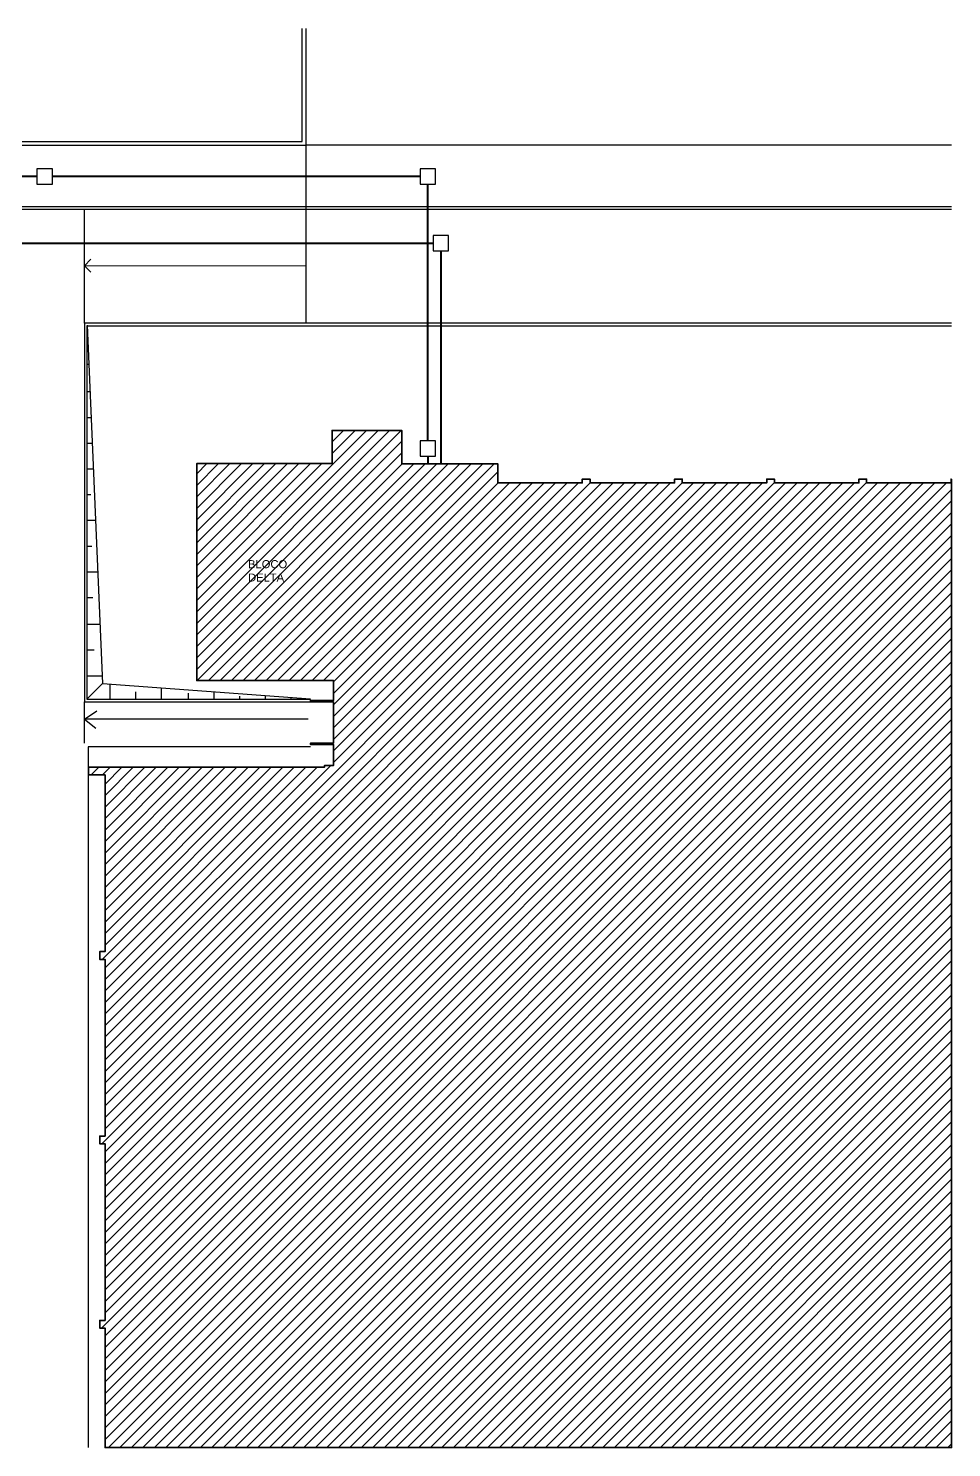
# Model space of a CAD drawing. Header units: millimetres. Extents: x 340455 to 340556, y 7380652 to 7380707.
# Drawn here: x 340520.2 to 340556.2, y 7380651.6 to 7380707.1 of the extents above; entities that cross this region are included whole.
import ezdxf

# ---------------------------------------------------------------- set-up
doc = ezdxf.new("R2010")
doc.units = ezdxf.units.MM
for name, color, linetype, lineweight in [('Anotações', 14, 'Continuous', 5), ('Cortado', 7, 'Continuous', 35), ('Hachuras', 8, 'Continuous', 5)]:
    doc.layers.add(name, color=color, linetype=linetype, lineweight=lineweight)
doc.layers.add('Elétrica', color=84, linetype='Continuous', lineweight=40, true_color=0x23a40e)
doc.layers.add('Lógica', color=32, linetype='Continuous', lineweight=40, true_color=0xf2650d)
doc.styles.get("Standard").update_dxf_attribs({"font": 'arial.ttf'})

msp = doc.modelspace()

# ---------------------------------------------------------------- hatches: boundary and pattern name
at = {"layer": 'Hachuras', "ltscale": 5}
h = msp.add_hatch(dxfattribs=at)
h.set_pattern_fill('ANSI31', color=256, scale=0.1, style=0)
h.set_pattern_definition([(45, (0, 0), (-0.224506403027, 0.224506403027), [])])
h.paths.add_polyline_path([(340556.207, 7380689.458), (340556.207, 7380651.642), (340523.149, 7380651.642), (340523.149, 7380656.308), (340522.944, 7380656.308), (340522.944, 7380656.608), (340523.149, 7380656.608), (340523.149, 7380663.508), (340522.944, 7380663.508), (340522.944, 7380663.808), (340523.149, 7380663.808), (340523.149, 7380670.708), (340522.944, 7380670.708), (340522.944, 7380671.008), (340523.149, 7380671.008), (340523.149, 7380677.908), (340522.497, 7380677.908), (340522.497, 7380678.208), (340531.716, 7380678.208), (340531.719, 7380678.283), (340532.072, 7380678.283), (340532.072, 7380679.093), (340531.172, 7380679.093), (340531.172, 7380679.149), (340532.072, 7380679.149), (340532.072, 7380680.76), (340531.172, 7380680.76), (340531.172, 7380680.81), (340532.072, 7380680.815), (340532.072, 7380681.595), (340526.726, 7380681.595), (340526.726, 7380690.065), (340532.016, 7380690.065), (340532.016, 7380691.36), (340534.736, 7380691.36), (340534.736, 7380690.055), (340538.486, 7380690.058), (340538.486, 7380689.308), (340541.786, 7380689.308), (340541.786, 7380689.461), (340542.086, 7380689.458), (340542.086, 7380689.308), (340545.386, 7380689.308), (340545.386, 7380689.458), (340545.686, 7380689.458), (340545.686, 7380689.308), (340548.986, 7380689.308), (340548.986, 7380689.458), (340549.286, 7380689.458), (340549.286, 7380689.308), (340552.586, 7380689.308), (340552.586, 7380689.458), (340552.886, 7380689.458), (340552.886, 7380689.308), (340556.186, 7380689.308), (340556.186, 7380689.458)])

# ---------------------------------------------------------------- linework, layer by layer
for p, q in [((340530.85, 7380702.639), (340530.85, 7380707.059)), ((340530.99, 7380707.059), (340530.99, 7380702.5)), ((340514.426, 7380702.639), (340530.85, 7380702.639)), ((340487.937, 7380702.5), (340530.99, 7380702.5)), ((340530.99, 7380702.5), (340530.99, 7380695.588)), ((340556.207, 7380702.5), (340530.99, 7380702.5)), ((340456.911, 7380700), (340556.207, 7380700)), ((340522.344, 7380695.55), (340522.344, 7380699.997)), ((340522.344, 7380697.793), (340522.592, 7380698.051)), ((340522.344, 7380697.793), (340530.99, 7380697.794)), ((340522.344, 7380697.793), (340522.592, 7380697.536)), ((340556.207, 7380695.55), (340522.344, 7380695.55)), ((340522.445, 7380694.949), (340522.467, 7380694.949)), ((340522.445, 7380693.944), (340522.51, 7380693.944)), ((340522.445, 7380692.875), (340522.556, 7380692.875)), ((340522.445, 7380691.87), (340522.599, 7380691.87)), ((340522.445, 7380690.865), (340522.642, 7380690.865)), ((340522.445, 7380689.86), (340522.685, 7380689.86)), ((340522.445, 7380688.855), (340522.587, 7380688.855)), ((340522.445, 7380687.85), (340522.772, 7380687.85)), ((340522.445, 7380686.845), (340522.63, 7380686.845)), ((340522.445, 7380685.84), (340522.858, 7380685.84)), ((340522.445, 7380684.835), (340522.673, 7380684.835)), ((340522.445, 7380683.794), (340522.945, 7380683.794)), ((340522.445, 7380682.789), (340522.717, 7380682.789)), ((340522.445, 7380681.784), (340523.026, 7380681.784)), ((340523.045, 7380681.479), (340522.445, 7380680.879)), ((340523.35, 7380680.879), (340523.35, 7380681.46)), ((340524.355, 7380680.879), (340524.355, 7380681.151)), ((340525.359, 7380680.879), (340525.359, 7380681.308)), ((340526.401, 7380680.879), (340526.401, 7380681.107)), ((340527.406, 7380680.879), (340527.406, 7380681.157)), ((340528.411, 7380680.879), (340528.411, 7380680.981)), ((340529.416, 7380680.879), (340529.416, 7380681.009)), ((340530.42, 7380680.879), (340530.42, 7380680.935)), ((340522.344, 7380679.149), (340522.344, 7380680.76)), ((340522.344, 7380680.08), (340522.823, 7380680.405)), ((340531.08, 7380680.08), (340522.344, 7380680.08)), ((340522.344, 7380680.08), (340522.792, 7380679.734))]:
    msp.add_line(p, q)
at = {"ltscale": 5}
for points in [[(340520.49, 7380701.573), (340520.49, 7380700.973), (340521.09, 7380700.973), (340521.09, 7380701.573), (340520.49, 7380701.573)], [(340535.45, 7380701.573), (340535.45, 7380700.973), (340536.05, 7380700.973), (340536.05, 7380701.573), (340535.45, 7380701.573)], [(340535.958, 7380698.968), (340535.958, 7380698.368), (340536.558, 7380698.368), (340536.558, 7380698.968), (340535.958, 7380698.968)], [(340535.45, 7380690.959), (340535.45, 7380690.359), (340536.05, 7380690.359), (340536.05, 7380690.959), (340535.45, 7380690.959)]]:
    msp.add_lwpolyline(points, dxfattribs=at)
msp.add_lwpolyline([(340454.961, 7380700.191, 0.023257), (340456.911, 7380700.1), (340556.207, 7380700.1)], format="xyb")
for points in [[(340522.344, 7380695.55), (340522.344, 7380680.76), (340531.172, 7380680.76), (340531.172, 7380680.86), (340522.444, 7380680.86), (340522.444, 7380695.45), (340556.207, 7380695.45)], [(340522.445, 7380695.47), (340523.045, 7380681.479), (340531.173, 7380680.879)], [(340531.172, 7380679.009), (340522.484, 7380679.009), (340522.484, 7380651.642)]]:
    msp.add_lwpolyline(points)
at = {"layer": 'Cortado'}
msp.add_lwpolyline([(340556.207, 7380689.458), (340556.207, 7380651.642), (340523.149, 7380651.642), (340523.149, 7380656.308), (340522.944, 7380656.308), (340522.944, 7380656.608), (340523.149, 7380656.608), (340523.149, 7380663.508), (340522.944, 7380663.508), (340522.944, 7380663.808), (340523.149, 7380663.808), (340523.149, 7380670.708), (340522.944, 7380670.708), (340522.944, 7380671.008), (340523.149, 7380671.008), (340523.149, 7380677.908), (340522.497, 7380677.908), (340522.497, 7380678.208), (340531.716, 7380678.208), (340531.719, 7380678.283), (340532.072, 7380678.283), (340532.072, 7380679.093), (340531.172, 7380679.093), (340531.172, 7380679.149), (340532.072, 7380679.149), (340532.072, 7380680.76), (340531.172, 7380680.76), (340531.172, 7380680.81), (340532.072, 7380680.815), (340532.072, 7380681.595), (340526.726, 7380681.595), (340526.726, 7380690.065), (340532.016, 7380690.065), (340532.016, 7380691.36), (340534.736, 7380691.36), (340534.736, 7380690.055), (340538.486, 7380690.058), (340538.486, 7380689.308), (340541.786, 7380689.308), (340541.786, 7380689.461), (340542.086, 7380689.458), (340542.086, 7380689.308), (340545.386, 7380689.308), (340545.386, 7380689.458), (340545.686, 7380689.458), (340545.686, 7380689.308), (340548.986, 7380689.308), (340548.986, 7380689.458), (340549.286, 7380689.458), (340549.286, 7380689.308), (340552.586, 7380689.308), (340552.586, 7380689.458), (340552.886, 7380689.458), (340552.886, 7380689.308), (340556.186, 7380689.308), (340556.186, 7380689.458)], close=True, dxfattribs=at)
at = {"layer": 'Elétrica', "ltscale": 5}
for points in [[(340520.49, 7380701.273), (340498.056, 7380701.273)], [(340535.45, 7380701.273), (340521.09, 7380701.273)], [(340535.75, 7380690.959), (340535.75, 7380700.973)], [(340535.75, 7380690.359), (340535.75, 7380690.056)]]:
    msp.add_lwpolyline(points, dxfattribs=at)
at = {"layer": 'Lógica', "ltscale": 5}
for points in [[(340516.237, 7380698.668), (340535.958, 7380698.668)], [(340536.258, 7380698.368), (340536.264, 7380690.056)]]:
    msp.add_lwpolyline(points, dxfattribs=at)

# ---------------------------------------------------------------- texts
at = {"layer": 'Anotações', "ltscale": 5, "insert": (340528.733, 7380685.461), "char_height": 0.3125, "attachment_point": 7}
msp.add_mtext('{BLOCO\\PDELTA}', dxfattribs=at)

doc.saveas('drawing.dxf')
